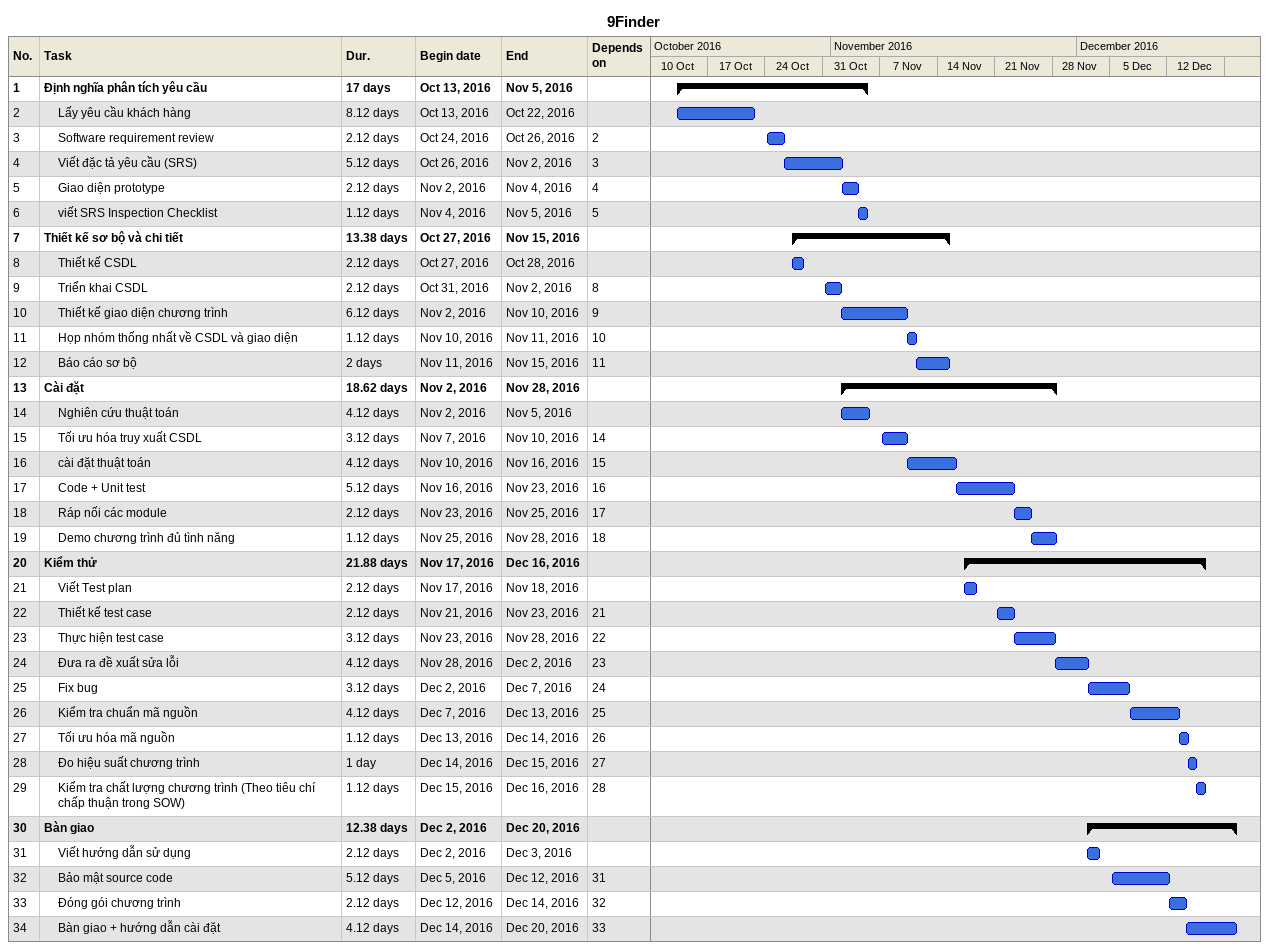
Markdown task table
9Finder

| ID | Level | Task | Duration | Start | Finish | Predecessors |
|---|---|---|---|---|---|---|
| 1 | 1 | **Định nghĩa phân tích yêu cầu** | 17d | 2016-10-13 | 2016-11-05 |  |
| 2 | 2 | Lấy yêu cầu khách hàng | 8.12d | 2016-10-13 | 2016-10-22 |  |
| 3 | 2 | Software requirement review | 2.12d | 2016-10-24 | 2016-10-26 | 2 |
| 4 | 2 | Viết đặc tả yêu cầu (SRS) | 5.12d | 2016-10-26 | 2016-11-02 | 3 |
| 5 | 2 | Giao diện prototype | 2.12d | 2016-11-02 | 2016-11-04 | 4 |
| 6 | 2 | viết SRS Inspection Checklist | 1.12d | 2016-11-04 | 2016-11-05 | 5 |
| 7 | 1 | **Thiết kế sơ bộ và chi tiết** | 13.38d | 2016-10-27 | 2016-11-15 |  |
| 8 | 2 | Thiết kế CSDL | 2.12d | 2016-10-27 | 2016-10-28 |  |
| 9 | 2 | Triển khai CSDL | 2.12d | 2016-10-31 | 2016-11-02 | 8 |
| 10 | 2 | Thiết kế giao diện chương trình | 6.12d | 2016-11-02 | 2016-11-10 | 9 |
| 11 | 2 | Họp nhóm thống nhất về CSDL và giao diện | 1.12d | 2016-11-10 | 2016-11-11 | 10 |
| 12 | 2 | Báo cáo sơ bộ | 2d | 2016-11-11 | 2016-11-15 | 11 |
| 13 | 1 | **Cài đặt** | 18.62d | 2016-11-02 | 2016-11-28 |  |
| 14 | 2 | Nghiên cứu thuật toán | 4.12d | 2016-11-02 | 2016-11-05 |  |
| 15 | 2 | Tối ưu hóa truy xuất CSDL | 3.12d | 2016-11-07 | 2016-11-10 | 14 |
| 16 | 2 | cài đặt thuật toán | 4.12d | 2016-11-10 | 2016-11-16 | 15 |
| 17 | 2 | Code + Unit test | 5.12d | 2016-11-16 | 2016-11-23 | 16 |
| 18 | 2 | Ráp nối các module | 2.12d | 2016-11-23 | 2016-11-25 | 17 |
| 19 | 2 | Demo chương trình đủ tình năng | 1.12d | 2016-11-25 | 2016-11-28 | 18 |
| 20 | 1 | **Kiểm thử** | 21.88d | 2016-11-17 | 2016-12-16 |  |
| 21 | 2 | Viết Test plan | 2.12d | 2016-11-17 | 2016-11-18 |  |
| 22 | 2 | Thiết kế test case | 2.12d | 2016-11-21 | 2016-11-23 | 21 |
| 23 | 2 | Thực hiện test case | 3.12d | 2016-11-23 | 2016-11-28 | 22 |
| 24 | 2 | Đưa ra đề xuất sửa lỗi | 4.12d | 2016-11-28 | 2016-12-02 | 23 |
| 25 | 2 | Fix bug | 3.12d | 2016-12-02 | 2016-12-07 | 24 |
| 26 | 2 | Kiểm tra chuẩn mã nguồn | 4.12d | 2016-12-07 | 2016-12-13 | 25 |
| 27 | 2 | Tối ưu hóa mã nguồn | 1.12d | 2016-12-13 | 2016-12-14 | 26 |
| 28 | 2 | Đo hiệu suất chương trình | 1d | 2016-12-14 | 2016-12-15 | 27 |
| 29 | 2 | Kiểm tra chất lượng chương trình (Theo tiêu chí chấp thuận trong SOW) | 1.12d | 2016-12-15 | 2016-12-16 | 28 |
| 30 | 1 | **Bàn giao** | 12.38d | 2016-12-02 | 2016-12-20 |  |
| 31 | 2 | Viết hướng dẫn sử dụng | 2.12d | 2016-12-02 | 2016-12-03 |  |
| 32 | 2 | Bảo mật source code | 5.12d | 2016-12-05 | 2016-12-12 | 31 |
| 33 | 2 | Đóng gói chương trình | 2.12d | 2016-12-12 | 2016-12-14 | 32 |
| 34 | 2 | Bàn giao + hướng dẫn cài đặt | 4.12d | 2016-12-14 | 2016-12-20 | 33 |
